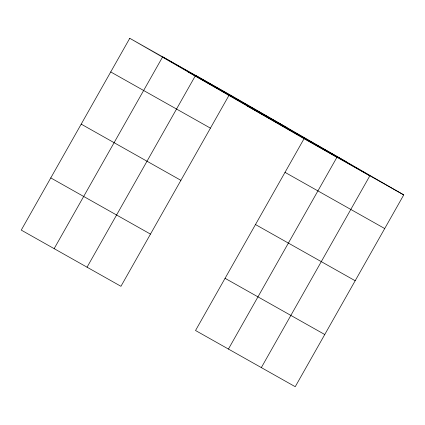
<?xml version="1.0" encoding="UTF-8"?>
<svg xmlns="http://www.w3.org/2000/svg" width="425" height="425" viewBox="0 0 425 425"><rect width="100%" height="100%" fill="white"/><g stroke="black" fill="none" stroke-linecap="round" stroke-linejoin="round"><path stroke-width="0.64" d="M129.768 38.292L21.25 230.1L120.944 286.301L229.468 94.493L129.768 38.292L304.056 138.699L403.75 194.9L295.232 386.707L195.532 330.507L304.056 138.699M54.15 248.646L162.669 56.838L336.956 157.245L228.432 349.053M87.051 267.192L195.569 75.384L369.851 175.791L261.332 367.598M187.282 71.427L286.981 127.627M246.542 105.565L346.237 161.766M110.728 71.942L210.428 128.143M285.016 172.353L384.71 228.554M81.202 124.137L180.896 180.333M255.483 224.543L355.183 280.744M50.777 177.91L150.477 234.106M225.064 278.317L324.758 334.517M229.468 94.493L403.75 194.9"/></g></svg>
